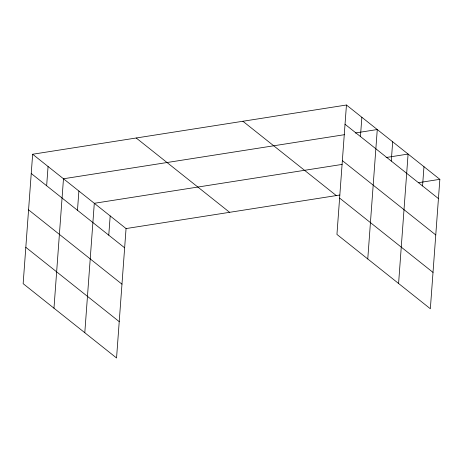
<?xml version="1.0" encoding="UTF-8"?>
<svg xmlns="http://www.w3.org/2000/svg" width="463" height="463" viewBox="0 0 463 463"><rect width="100%" height="100%" fill="white"/><g stroke="black" fill="none" stroke-linecap="round" stroke-linejoin="round"><path stroke-width="0.69" d="M32.653 154.243L23.15 283.669L116.554 357.986L126.058 228.566L32.653 154.243L346.446 105.014L439.85 179.331L430.347 308.757L336.942 234.434L346.446 105.014M46.653 185.756L48.065 166.506M53.974 308.19L63.477 178.77L344.646 134.658M77.477 210.283L78.889 191.034M84.798 332.718L94.302 203.298L342.134 164.411M108.764 235.181L110.182 215.932M360.445 136.527L361.858 117.278M367.767 258.962L377.27 129.536L355.283 132.985M391.264 161.055L392.682 141.8M398.585 283.489L408.094 154.063L386.107 157.513M422.557 185.952L423.969 166.697M126.058 228.566L339.848 195.021M418.575 182.671L439.85 179.331M345.033 124.263L438.438 198.586M342.36 160.62L435.764 234.944M339.61 198.077L433.015 272.4M242.896 121.26L336.3 195.577M136.203 137.997L229.613 212.32M31.241 173.498L124.645 247.815M28.573 209.855L121.977 284.172M25.818 247.311L119.222 321.629"/></g></svg>
